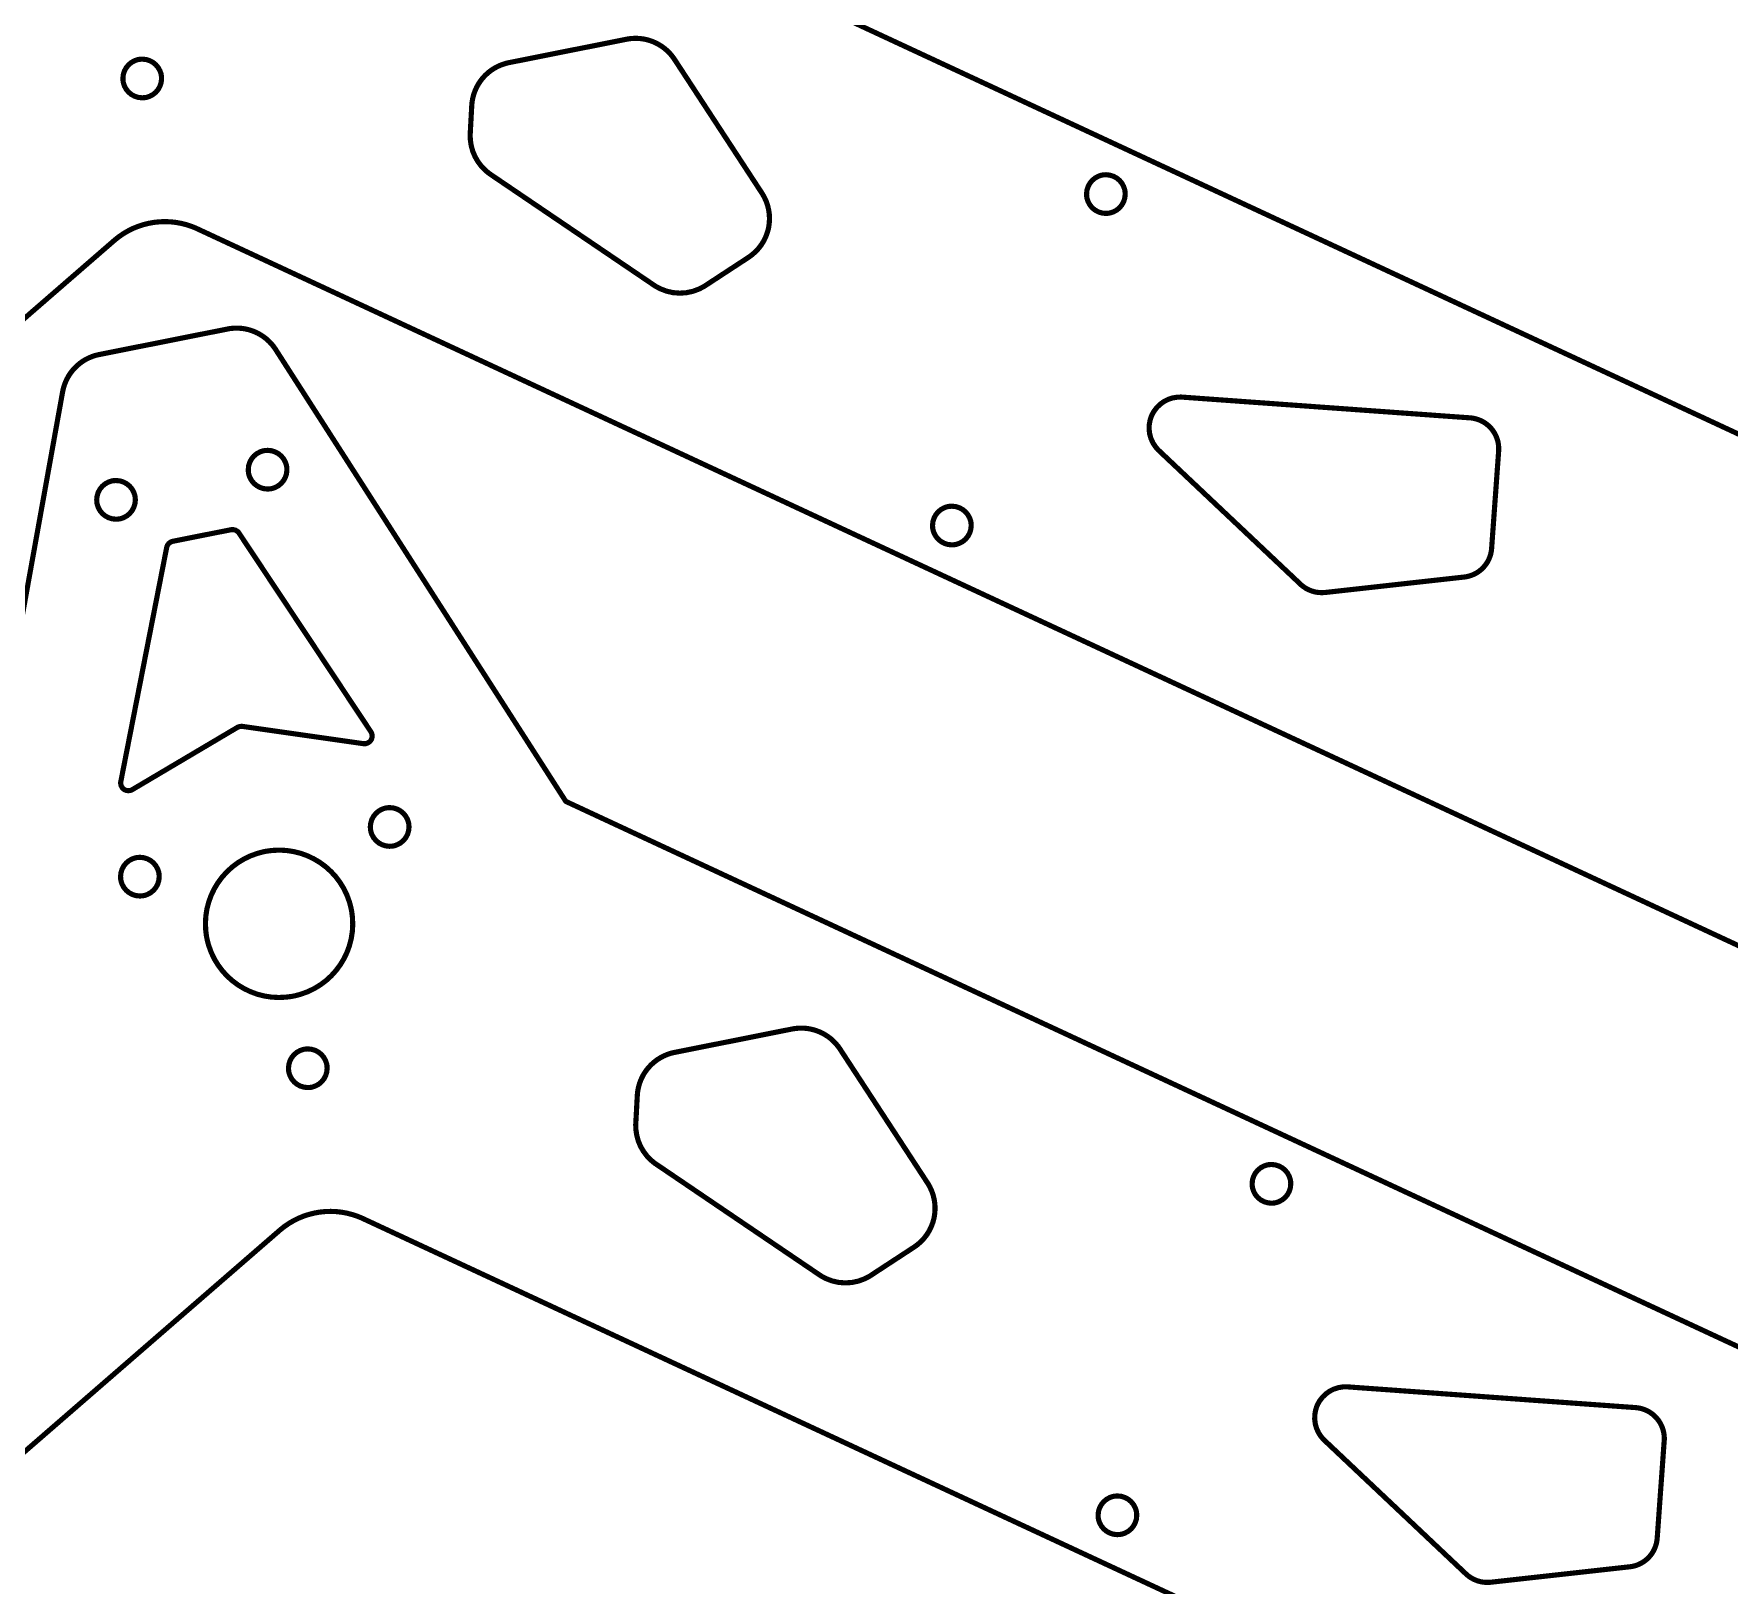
# Model space of a CAD drawing. Extents: x 0 to 529, y 0 to 485.
# Drawn here: x 136.9 to 246.6, y 213.8 to 314.1 of the extents above; entities that cross this region are included whole.
import ezdxf

# ---------------------------------------------------------------- set-up
doc = ezdxf.new("R2010")
doc.units = 0
doc.layers.get('0').update_dxf_attribs({"linetype": 'CONTINUOUS'})

msp = doc.modelspace()

# ---------------------------------------------------------------- linework, layer by layer
at = {"color": 0, "const_width": 0.3333}
for points in [[(160.647, 328.472), (416.967, 209.307)], [(404.318, 182.103), (147.521, 301.49), (147.438, 301.529), (147.182, 301.633), (146.837, 301.75), (146.487, 301.84), (146.135, 301.904), (145.779, 301.943), (145.424, 301.957), (145.069, 301.944), (144.717, 301.908), (144.367, 301.846), (144.022, 301.76), (143.685, 301.649), (143.354, 301.514), (143.033, 301.354), (142.722, 301.171), (142.422, 300.964), (142.206, 300.794), (142.136, 300.733), (35.1058, 207.885)], [(133.097, 259.301), (138.801, 290.95), (138.811, 291.006), (138.85, 291.174), (138.915, 291.392), (138.997, 291.603), (139.093, 291.804), (139.203, 291.999), (139.326, 292.182), (139.464, 292.357), (139.612, 292.519), (139.774, 292.672), (139.944, 292.811), (140.126, 292.939), (140.318, 293.053), (140.519, 293.153), (140.728, 293.237), (140.944, 293.307), (141.111, 293.349), (141.168, 293.36), (149.472, 295.011), (149.529, 295.024), (149.7, 295.049), (149.926, 295.067), (150.151, 295.068), (150.375, 295.053), (150.596, 295.021), (150.813, 294.974), (151.024, 294.91), (151.231, 294.831), (151.431, 294.736), (151.624, 294.628), (151.808, 294.506), (151.985, 294.369), (152.151, 294.218), (152.307, 294.056), (152.45, 293.879), (152.551, 293.739), (152.582, 293.69), (171.36, 264.46), (473.908, 123.802)], [(461.261, 96.5983), (158.233, 237.479), (158.15, 237.518), (157.894, 237.621), (157.55, 237.737), (157.2, 237.828), (156.847, 237.893), (156.493, 237.932), (156.138, 237.944), (155.782, 237.933), (155.429, 237.896), (155.081, 237.835), (154.736, 237.747), (154.397, 237.638), (154.067, 237.501), (153.746, 237.343), (153.435, 237.16), (153.135, 236.953), (152.918, 236.782), (152.849, 236.722), (45.819, 143.874)]]:
    msp.add_lwpolyline(points, dxfattribs=at)
at = {"color": 0}
for points in [[(160.647, 328.472), (416.967, 209.307)], [(404.319, 182.103), (147.521, 301.49), (147.438, 301.529), (147.182, 301.633), (146.837, 301.75), (146.487, 301.84), (146.135, 301.904), (145.779, 301.943), (145.424, 301.957), (145.069, 301.946), (144.717, 301.908), (144.367, 301.846), (144.022, 301.76), (143.685, 301.649), (143.354, 301.514), (143.033, 301.354), (142.722, 301.171), (142.422, 300.964), (142.206, 300.794), (142.136, 300.733), (35.106, 207.885)], [(133.097, 259.301), (138.801, 290.95), (138.811, 291.006), (138.85, 291.174), (138.915, 291.392), (138.997, 291.603), (139.093, 291.804), (139.203, 291.999), (139.326, 292.182), (139.464, 292.357), (139.612, 292.519), (139.774, 292.672), (139.944, 292.811), (140.126, 292.939), (140.318, 293.053), (140.519, 293.153), (140.728, 293.237), (140.944, 293.307), (141.111, 293.349), (141.168, 293.36), (149.472, 295.011), (149.529, 295.024), (149.7, 295.049), (149.926, 295.067), (150.151, 295.068), (150.375, 295.053), (150.596, 295.021), (150.813, 294.974), (151.024, 294.91), (151.231, 294.831), (151.431, 294.736), (151.624, 294.628), (151.808, 294.506), (151.985, 294.369), (152.151, 294.218), (152.307, 294.056), (152.45, 293.879), (152.551, 293.739), (152.582, 293.69), (171.36, 264.46), (473.908, 123.802)], [(461.261, 96.5985), (158.233, 237.479), (158.15, 237.518), (157.894, 237.621), (157.55, 237.737), (157.201, 237.828), (156.847, 237.893), (156.493, 237.932), (156.138, 237.944), (155.782, 237.933), (155.429, 237.896), (155.081, 237.835), (154.736, 237.747), (154.397, 237.638), (154.068, 237.501), (153.746, 237.342), (153.435, 237.16), (153.136, 236.953), (152.918, 236.782), (152.85, 236.722), (45.8192, 143.874)]]:
    msp.add_lwpolyline(points, dxfattribs=at)
at = {"color": 0, "const_width": 0.3333}
for points in [[(165.176, 307.657), (165.171, 307.56), (165.181, 307.265), (165.235, 306.883), (165.337, 306.514), (165.485, 306.161), (165.676, 305.831), (165.908, 305.526), (166.181, 305.251), (166.408, 305.067), (166.489, 305.011), (177.064, 297.846), (177.156, 297.783), (177.453, 297.624), (177.864, 297.463), (178.289, 297.365), (178.722, 297.331), (179.156, 297.358), (179.583, 297.449), (179.996, 297.603), (180.294, 297.758), (180.389, 297.819), (183.182, 299.646), (183.243, 299.686), (183.421, 299.821), (183.642, 300.017), (183.84, 300.232), (184.017, 300.465), (184.171, 300.715), (184.299, 300.979), (184.4, 301.256), (184.461, 301.469), (184.476, 301.543), (184.49, 301.615), (184.522, 301.836), (184.539, 302.129), (184.528, 302.424), (184.487, 302.713), (184.419, 302.997), (184.324, 303.275), (184.2, 303.543), (184.09, 303.736), (184.05, 303.799), (178.39, 312.453), (178.36, 312.5), (178.258, 312.639), (178.114, 312.813), (177.958, 312.974), (177.793, 313.121), (177.618, 313.256), (177.433, 313.376), (177.24, 313.483), (177.042, 313.576), (176.836, 313.654), (176.625, 313.717), (176.41, 313.764), (176.19, 313.794), (175.968, 313.81), (175.744, 313.807), (175.519, 313.789), (175.35, 313.764), (175.294, 313.753), (167.683, 312.239), (167.621, 312.226), (167.436, 312.178), (167.197, 312.099), (166.968, 312), (166.75, 311.883), (166.543, 311.751), (166.35, 311.603), (166.169, 311.439), (166.001, 311.261), (165.85, 311.071), (165.714, 310.869), (165.594, 310.656), (165.492, 310.432), (165.408, 310.2), (165.343, 309.96), (165.297, 309.711), (165.276, 309.521), (165.274, 309.458), (165.176, 307.657)], [(143.708, 312.44), (143.771, 312.453), (143.961, 312.464), (144.206, 312.439), (144.436, 312.367), (144.647, 312.254), (144.833, 312.101), (144.987, 311.917), (145.104, 311.7), (145.167, 311.519), (145.179, 311.458), (145.19, 311.396), (145.203, 311.206), (145.178, 310.961), (145.106, 310.731), (144.992, 310.519), (144.84, 310.333), (144.654, 310.179), (144.439, 310.063), (144.258, 310), (144.196, 309.987), (144.135, 309.976), (143.944, 309.964), (143.7, 309.989), (143.469, 310.061), (143.258, 310.175), (143.072, 310.326), (142.918, 310.513), (142.8, 310.728), (142.739, 310.908), (142.726, 310.971), (142.714, 311.032), (142.703, 311.222), (142.728, 311.467), (142.8, 311.697), (142.914, 311.908), (143.065, 312.094), (143.25, 312.249), (143.467, 312.367), (143.647, 312.428), (143.708, 312.44)], [(206.061, 304.964), (206.124, 304.976), (206.314, 304.989), (206.558, 304.963), (206.789, 304.89), (207, 304.778), (207.186, 304.625), (207.34, 304.44), (207.457, 304.224), (207.519, 304.043), (207.532, 303.982), (207.544, 303.919), (207.556, 303.729), (207.531, 303.486), (207.458, 303.254), (207.344, 303.043), (207.193, 302.858), (207.007, 302.703), (206.792, 302.586), (206.611, 302.524), (206.55, 302.513), (206.487, 302.5), (206.297, 302.487), (206.053, 302.514), (205.822, 302.585), (205.611, 302.699), (205.425, 302.85), (205.271, 303.036), (205.154, 303.251), (205.092, 303.432), (205.079, 303.494), (205.067, 303.556), (205.056, 303.746), (205.081, 303.99), (205.153, 304.221), (205.267, 304.432), (205.418, 304.618), (205.604, 304.772), (205.819, 304.89), (206, 304.951), (206.061, 304.964)], [(218.897, 278.506), (218.936, 278.468), (219.064, 278.365), (219.243, 278.243), (219.435, 278.143), (219.635, 278.064), (219.842, 278.007), (220.054, 277.972), (220.271, 277.96), (220.436, 277.967), (220.49, 277.972), (229.492, 278.971), (229.536, 278.975), (229.668, 278.999), (229.84, 279.042), (230.006, 279.099), (230.164, 279.168), (230.314, 279.251), (230.456, 279.347), (230.589, 279.454), (230.713, 279.572), (230.825, 279.7), (230.926, 279.836), (231.017, 279.982), (231.094, 280.136), (231.158, 280.297), (231.21, 280.464), (231.244, 280.638), (231.263, 280.771), (231.265, 280.815), (231.721, 287.128), (231.724, 287.178), (231.725, 287.332), (231.708, 287.532), (231.674, 287.726), (231.619, 287.915), (231.547, 288.096), (231.46, 288.267), (231.356, 288.429), (231.237, 288.581), (231.106, 288.719), (230.96, 288.844), (230.803, 288.957), (230.635, 289.053), (230.456, 289.133), (230.268, 289.196), (230.072, 289.24), (229.919, 289.263), (229.869, 289.265), (211.246, 290.606), (211.168, 290.611), (210.933, 290.604), (210.629, 290.554), (210.34, 290.46), (210.069, 290.324), (209.824, 290.149), (209.604, 289.938), (209.419, 289.692), (209.303, 289.487), (209.271, 289.417), (209.24, 289.344), (209.168, 289.121), (209.112, 288.818), (209.104, 288.514), (209.142, 288.214), (209.225, 287.922), (209.351, 287.646), (209.519, 287.389), (209.674, 287.21), (209.729, 287.157), (218.897, 278.506)], [(151.819, 287.139), (151.882, 287.151), (152.072, 287.162), (152.317, 287.138), (152.547, 287.065), (152.758, 286.951), (152.944, 286.8), (153.099, 286.614), (153.215, 286.399), (153.278, 286.218), (153.29, 286.157), (153.301, 286.094), (153.314, 285.904), (153.289, 285.66), (153.217, 285.429), (153.103, 285.218), (152.951, 285.032), (152.765, 284.878), (152.55, 284.761), (152.369, 284.699), (152.307, 284.686), (152.246, 284.674), (152.056, 284.662), (151.811, 284.688), (151.581, 284.76), (151.369, 284.874), (151.183, 285.025), (151.029, 285.211), (150.911, 285.426), (150.85, 285.607), (150.837, 285.668), (150.825, 285.731), (150.814, 285.921), (150.839, 286.165), (150.911, 286.396), (151.024, 286.607), (151.176, 286.793), (151.361, 286.947), (151.578, 287.064), (151.758, 287.126), (151.819, 287.139)], [(142.013, 285.188), (142.074, 285.2), (142.264, 285.211), (142.508, 285.186), (142.739, 285.114), (142.95, 285.001), (143.136, 284.849), (143.29, 284.664), (143.408, 284.447), (143.469, 284.267), (143.482, 284.206), (143.494, 284.143), (143.506, 283.953), (143.481, 283.71), (143.408, 283.478), (143.294, 283.267), (143.143, 283.081), (142.958, 282.926), (142.742, 282.81), (142.561, 282.747), (142.5, 282.736), (142.438, 282.724), (142.247, 282.711), (142.003, 282.737), (141.772, 282.808), (141.561, 282.922), (141.375, 283.074), (141.221, 283.26), (141.104, 283.475), (141.042, 283.656), (141.031, 283.718), (141.018, 283.779), (141.006, 283.969), (141.032, 284.214), (141.103, 284.444), (141.217, 284.656), (141.368, 284.842), (141.554, 284.996), (141.769, 285.114), (141.95, 285.175), (142.013, 285.188)], [(196.096, 283.528), (196.157, 283.54), (196.347, 283.551), (196.592, 283.526), (196.822, 283.454), (197.033, 283.34), (197.219, 283.189), (197.374, 283.003), (197.492, 282.787), (197.553, 282.607), (197.565, 282.546), (197.578, 282.483), (197.59, 282.293), (197.564, 282.049), (197.493, 281.818), (197.379, 281.607), (197.228, 281.421), (197.042, 281.267), (196.825, 281.15), (196.644, 281.088), (196.583, 281.075), (196.521, 281.063), (196.331, 281.051), (196.087, 281.076), (195.856, 281.149), (195.644, 281.263), (195.46, 281.414), (195.304, 281.6), (195.188, 281.815), (195.126, 281.996), (195.114, 282.057), (195.101, 282.119), (195.089, 282.31), (195.115, 282.554), (195.186, 282.785), (195.3, 282.996), (195.451, 283.182), (195.638, 283.336), (195.853, 283.453), (196.033, 283.515), (196.096, 283.528)], [(142.567, 265.747), (142.56, 265.713), (142.56, 265.603), (142.593, 265.465), (142.664, 265.342), (142.739, 265.264), (142.768, 265.243), (142.797, 265.222), (142.897, 265.178), (143.038, 265.151), (143.178, 265.165), (143.281, 265.203), (143.311, 265.221), (150.111, 269.246), (150.136, 269.261), (150.269, 269.307), (150.408, 269.315), (150.438, 269.311), (158.26, 268.194), (158.296, 268.189), (158.404, 268.194), (158.54, 268.235), (158.66, 268.313), (158.735, 268.392), (158.753, 268.422), (158.772, 268.453), (158.813, 268.554), (158.831, 268.694), (158.808, 268.835), (158.767, 268.936), (158.747, 268.965), (150.211, 281.817), (150.19, 281.847), (150.111, 281.926), (149.986, 282.001), (149.846, 282.037), (149.733, 282.037), (149.697, 282.031), (145.928, 281.281), (145.892, 281.274), (145.789, 281.231), (145.672, 281.143), (145.585, 281.026), (145.542, 280.922), (145.535, 280.886), (142.567, 265.747)], [(159.719, 264.033), (159.781, 264.046), (159.971, 264.058), (160.215, 264.032), (160.446, 263.96), (160.657, 263.847), (160.843, 263.694), (160.997, 263.51), (161.115, 263.293), (161.176, 263.112), (161.189, 263.051), (161.201, 262.989), (161.214, 262.799), (161.188, 262.556), (161.117, 262.324), (161.003, 262.112), (160.851, 261.928), (160.665, 261.772), (160.449, 261.656), (160.268, 261.593), (160.207, 261.582), (160.144, 261.569), (159.954, 261.557), (159.711, 261.583), (159.479, 261.654), (159.268, 261.768), (159.083, 261.919), (158.928, 262.106), (158.811, 262.321), (158.75, 262.501), (158.737, 262.564), (158.725, 262.625), (158.712, 262.815), (158.739, 263.06), (158.81, 263.29), (158.924, 263.501), (159.075, 263.688), (159.261, 263.842), (159.476, 263.96), (159.657, 264.021), (159.719, 264.033)], [(151.878, 261.217), (151.997, 261.24), (152.361, 261.287), (152.839, 261.31), (153.31, 261.283), (153.771, 261.211), (154.218, 261.096), (154.65, 260.939), (155.063, 260.74), (155.456, 260.506), (155.822, 260.233), (156.163, 259.926), (156.474, 259.589), (156.751, 259.219), (156.994, 258.821), (157.199, 258.396), (157.362, 257.946), (157.457, 257.592), (157.481, 257.472), (157.504, 257.353), (157.551, 256.99), (157.574, 256.513), (157.547, 256.042), (157.475, 255.581), (157.36, 255.133), (157.203, 254.701), (157.006, 254.287), (156.769, 253.896), (156.497, 253.528), (156.192, 253.188), (155.853, 252.876), (155.483, 252.599), (155.085, 252.357), (154.66, 252.151), (154.21, 251.989), (153.857, 251.893), (153.737, 251.869), (153.618, 251.846), (153.254, 251.799), (152.776, 251.778), (152.306, 251.803), (151.844, 251.875), (151.397, 251.99), (150.965, 252.149), (150.553, 252.346), (150.16, 252.582), (149.793, 252.853), (149.451, 253.16), (149.142, 253.499), (148.864, 253.868), (148.621, 254.265), (148.417, 254.69), (148.253, 255.14), (148.158, 255.494), (148.135, 255.614), (148.11, 255.733), (148.063, 256.096), (148.042, 256.575), (148.068, 257.046), (148.139, 257.506), (148.256, 257.953), (148.413, 258.385), (148.61, 258.799), (148.846, 259.19), (149.118, 259.558), (149.424, 259.899), (149.763, 260.21), (150.132, 260.487), (150.531, 260.731), (150.956, 260.935), (151.406, 261.097), (151.758, 261.193), (151.878, 261.217)], [(143.556, 260.818), (143.618, 260.831), (143.808, 260.843), (144.053, 260.817), (144.283, 260.746), (144.494, 260.632), (144.681, 260.481), (144.835, 260.294), (144.951, 260.078), (145.014, 259.899), (145.025, 259.836), (145.038, 259.775), (145.05, 259.585), (145.024, 259.34), (144.953, 259.11), (144.839, 258.897), (144.688, 258.713), (144.501, 258.557), (144.286, 258.44), (144.106, 258.379), (144.043, 258.367), (143.982, 258.354), (143.792, 258.342), (143.547, 258.368), (143.317, 258.439), (143.106, 258.553), (142.919, 258.704), (142.765, 258.89), (142.647, 259.107), (142.586, 259.286), (142.574, 259.349), (142.561, 259.41), (142.55, 259.6), (142.575, 259.844), (142.647, 260.075), (142.76, 260.287), (142.913, 260.472), (143.097, 260.626), (143.314, 260.744), (143.494, 260.806), (143.556, 260.818)], [(175.889, 243.644), (175.883, 243.547), (175.893, 243.254), (175.949, 242.871), (176.05, 242.501), (176.197, 242.15), (176.389, 241.819), (176.621, 241.514), (176.893, 241.24), (177.121, 241.054), (177.203, 241), (187.776, 233.835), (187.869, 233.772), (188.165, 233.611), (188.576, 233.451), (189.001, 233.353), (189.435, 233.318), (189.868, 233.346), (190.296, 233.436), (190.71, 233.59), (191.008, 233.746), (191.101, 233.807), (193.894, 235.633), (193.957, 235.675), (194.135, 235.808), (194.354, 236.004), (194.554, 236.219), (194.731, 236.453), (194.883, 236.703), (195.011, 236.967), (195.114, 237.243), (195.174, 237.458), (195.189, 237.531), (195.204, 237.603), (195.235, 237.824), (195.253, 238.118), (195.24, 238.411), (195.2, 238.701), (195.132, 238.985), (195.036, 239.263), (194.913, 239.531), (194.804, 239.725), (194.763, 239.786), (189.104, 248.44), (189.072, 248.487), (188.972, 248.626), (188.828, 248.8), (188.672, 248.961), (188.506, 249.11), (188.331, 249.244), (188.146, 249.365), (187.954, 249.472), (187.754, 249.564), (187.549, 249.642), (187.337, 249.704), (187.122, 249.751), (186.904, 249.782), (186.682, 249.797), (186.458, 249.796), (186.233, 249.776), (186.064, 249.751), (186.007, 249.74), (178.397, 248.226), (178.335, 248.214), (178.149, 248.167), (177.91, 248.086), (177.682, 247.987), (177.464, 247.872), (177.257, 247.739), (177.063, 247.59), (176.882, 247.426), (176.715, 247.249), (176.563, 247.058), (176.426, 246.857), (176.307, 246.643), (176.206, 246.419), (176.121, 246.188), (176.056, 245.947), (176.011, 245.7), (175.99, 245.51), (175.986, 245.446), (175.889, 243.644)], [(154.422, 248.428), (154.483, 248.44), (154.674, 248.453), (154.918, 248.426), (155.149, 248.356), (155.36, 248.242), (155.546, 248.09), (155.7, 247.904), (155.818, 247.688), (155.879, 247.508), (155.892, 247.446), (155.904, 247.385), (155.915, 247.194), (155.89, 246.95), (155.818, 246.718), (155.706, 246.507), (155.553, 246.322), (155.368, 246.167), (155.151, 246.05), (154.971, 245.989), (154.91, 245.976), (154.847, 245.964), (154.657, 245.951), (154.414, 245.978), (154.182, 246.049), (153.971, 246.162), (153.786, 246.314), (153.631, 246.5), (153.514, 246.717), (153.451, 246.896), (153.44, 246.958), (153.428, 247.019), (153.415, 247.21), (153.442, 247.454), (153.513, 247.685), (153.626, 247.896), (153.778, 248.082), (153.964, 248.236), (154.179, 248.354), (154.36, 248.415), (154.422, 248.428)], [(216.775, 240.951), (216.836, 240.964), (217.026, 240.976), (217.271, 240.95), (217.501, 240.879), (217.712, 240.765), (217.899, 240.614), (218.053, 240.428), (218.171, 240.213), (218.232, 240.032), (218.244, 239.969), (218.257, 239.908), (218.269, 239.718), (218.243, 239.474), (218.172, 239.243), (218.058, 239.032), (217.907, 238.846), (217.721, 238.692), (217.504, 238.574), (217.324, 238.513), (217.263, 238.5), (217.201, 238.487), (217.011, 238.475), (216.767, 238.501), (216.536, 238.574), (216.324, 238.686), (216.139, 238.839), (215.983, 239.024), (215.867, 239.24), (215.806, 239.421), (215.793, 239.482), (215.781, 239.544), (215.768, 239.733), (215.794, 239.978), (215.865, 240.21), (215.979, 240.421), (216.131, 240.606), (216.317, 240.761), (216.533, 240.878), (216.712, 240.939), (216.775, 240.951)], [(229.61, 214.493), (229.65, 214.456), (229.776, 214.353), (229.957, 214.231), (230.147, 214.131), (230.347, 214.051), (230.556, 213.994), (230.768, 213.96), (230.985, 213.949), (231.149, 213.954), (231.203, 213.96), (240.204, 214.958), (240.249, 214.964), (240.382, 214.986), (240.553, 215.029), (240.718, 215.086), (240.876, 215.157), (241.028, 215.24), (241.169, 215.335), (241.303, 215.442), (241.425, 215.56), (241.539, 215.688), (241.64, 215.825), (241.731, 215.969), (241.807, 216.124), (241.872, 216.285), (241.922, 216.451), (241.958, 216.625), (241.976, 216.758), (241.979, 216.803), (242.433, 223.115), (242.438, 223.167), (242.438, 223.319), (242.422, 223.521), (242.386, 223.715), (242.332, 223.903), (242.261, 224.083), (242.172, 224.256), (242.069, 224.417), (241.95, 224.568), (241.818, 224.707), (241.672, 224.833), (241.515, 224.944), (241.347, 225.042), (241.169, 225.121), (240.981, 225.185), (240.785, 225.229), (240.633, 225.25), (240.582, 225.254), (221.958, 226.594), (221.881, 226.6), (221.646, 226.592), (221.343, 226.543), (221.053, 226.449), (220.783, 226.313), (220.536, 226.136), (220.318, 225.925), (220.132, 225.679), (220.015, 225.475), (219.985, 225.404), (219.953, 225.332), (219.881, 225.108), (219.826, 224.806), (219.818, 224.501), (219.856, 224.201), (219.938, 223.91), (220.064, 223.633), (220.232, 223.376), (220.386, 223.199), (220.443, 223.144), (229.61, 214.493)], [(206.808, 219.515), (206.871, 219.528), (207.061, 219.539), (207.306, 219.514), (207.536, 219.442), (207.747, 219.329), (207.933, 219.176), (208.087, 218.992), (208.204, 218.775), (208.267, 218.594), (208.279, 218.533), (208.29, 218.471), (208.303, 218.281), (208.278, 218.036), (208.206, 217.806), (208.092, 217.594), (207.94, 217.408), (207.754, 217.254), (207.539, 217.138), (207.358, 217.075), (207.296, 217.064), (207.235, 217.051), (207.044, 217.039), (206.8, 217.065), (206.569, 217.136), (206.358, 217.25), (206.172, 217.401), (206.018, 217.587), (205.9, 217.803), (205.839, 217.983), (205.826, 218.046), (205.814, 218.107), (205.803, 218.297), (205.828, 218.542), (205.9, 218.772), (206.014, 218.983), (206.165, 219.169), (206.35, 219.324), (206.567, 219.442), (206.747, 219.503), (206.808, 219.515)]]:
    msp.add_lwpolyline(points, close=True, dxfattribs=at)
at = {"color": 0}
for points in [[(165.176, 307.657), (165.171, 307.56), (165.181, 307.265), (165.235, 306.883), (165.337, 306.514), (165.485, 306.161), (165.676, 305.831), (165.908, 305.526), (166.181, 305.251), (166.408, 305.067), (166.489, 305.011), (177.064, 297.846), (177.156, 297.783), (177.453, 297.624), (177.864, 297.463), (178.289, 297.365), (178.722, 297.331), (179.156, 297.358), (179.583, 297.449), (179.996, 297.603), (180.294, 297.758), (180.389, 297.819), (183.182, 299.646), (183.243, 299.686), (183.422, 299.821), (183.642, 300.017), (183.84, 300.232), (184.017, 300.465), (184.171, 300.715), (184.299, 300.979), (184.401, 301.256), (184.461, 301.469), (184.476, 301.543), (184.492, 301.615), (184.522, 301.836), (184.539, 302.131), (184.528, 302.424), (184.487, 302.713), (184.419, 302.997), (184.324, 303.275), (184.2, 303.543), (184.09, 303.736), (184.05, 303.799), (178.39, 312.453), (178.36, 312.5), (178.258, 312.639), (178.114, 312.813), (177.958, 312.974), (177.793, 313.121), (177.618, 313.256), (177.433, 313.376), (177.24, 313.483), (177.042, 313.576), (176.836, 313.654), (176.625, 313.717), (176.41, 313.764), (176.19, 313.794), (175.969, 313.81), (175.744, 313.807), (175.519, 313.789), (175.35, 313.764), (175.294, 313.753), (167.683, 312.239), (167.621, 312.226), (167.436, 312.179), (167.197, 312.099), (166.968, 312), (166.75, 311.883), (166.544, 311.751), (166.35, 311.603), (166.169, 311.439), (166.001, 311.261), (165.85, 311.071), (165.714, 310.869), (165.594, 310.656), (165.492, 310.432), (165.408, 310.2), (165.343, 309.96), (165.297, 309.711), (165.276, 309.521), (165.274, 309.458), (165.176, 307.657)], [(143.708, 312.44), (143.771, 312.453), (143.961, 312.464), (144.206, 312.439), (144.436, 312.367), (144.647, 312.254), (144.833, 312.101), (144.987, 311.917), (145.104, 311.7), (145.167, 311.519), (145.179, 311.458), (145.19, 311.396), (145.203, 311.206), (145.178, 310.961), (145.106, 310.731), (144.992, 310.519), (144.84, 310.333), (144.654, 310.179), (144.439, 310.063), (144.258, 310), (144.197, 309.987), (144.135, 309.976), (143.944, 309.964), (143.7, 309.99), (143.469, 310.061), (143.258, 310.175), (143.072, 310.326), (142.918, 310.513), (142.801, 310.728), (142.739, 310.908), (142.726, 310.971), (142.714, 311.032), (142.703, 311.222), (142.728, 311.467), (142.8, 311.697), (142.914, 311.908), (143.065, 312.094), (143.251, 312.249), (143.467, 312.367), (143.647, 312.428), (143.708, 312.44)], [(206.061, 304.964), (206.124, 304.976), (206.314, 304.989), (206.558, 304.963), (206.789, 304.89), (207, 304.778), (207.186, 304.625), (207.34, 304.44), (207.457, 304.224), (207.519, 304.043), (207.532, 303.982), (207.544, 303.919), (207.556, 303.729), (207.531, 303.486), (207.458, 303.254), (207.344, 303.043), (207.193, 302.858), (207.007, 302.703), (206.792, 302.586), (206.611, 302.525), (206.55, 302.513), (206.487, 302.5), (206.297, 302.487), (206.053, 302.514), (205.822, 302.585), (205.611, 302.699), (205.425, 302.85), (205.271, 303.036), (205.154, 303.251), (205.092, 303.432), (205.079, 303.494), (205.068, 303.556), (205.056, 303.746), (205.081, 303.99), (205.153, 304.221), (205.267, 304.432), (205.418, 304.618), (205.604, 304.772), (205.819, 304.89), (206, 304.951), (206.061, 304.964)], [(218.897, 278.506), (218.936, 278.468), (219.064, 278.365), (219.244, 278.243), (219.435, 278.143), (219.635, 278.064), (219.842, 278.007), (220.056, 277.972), (220.271, 277.961), (220.436, 277.967), (220.49, 277.972), (229.492, 278.971), (229.536, 278.975), (229.669, 278.999), (229.84, 279.042), (230.006, 279.099), (230.164, 279.168), (230.314, 279.251), (230.456, 279.347), (230.589, 279.454), (230.713, 279.572), (230.825, 279.7), (230.926, 279.836), (231.017, 279.982), (231.094, 280.136), (231.158, 280.297), (231.21, 280.464), (231.246, 280.638), (231.263, 280.771), (231.267, 280.815), (231.721, 287.128), (231.724, 287.178), (231.725, 287.332), (231.708, 287.532), (231.674, 287.726), (231.619, 287.915), (231.549, 288.096), (231.46, 288.267), (231.356, 288.429), (231.237, 288.581), (231.106, 288.719), (230.96, 288.844), (230.803, 288.957), (230.635, 289.053), (230.456, 289.133), (230.268, 289.196), (230.072, 289.24), (229.919, 289.263), (229.869, 289.265), (211.246, 290.606), (211.168, 290.611), (210.933, 290.604), (210.629, 290.554), (210.34, 290.46), (210.069, 290.324), (209.824, 290.149), (209.606, 289.938), (209.419, 289.692), (209.303, 289.487), (209.272, 289.417), (209.24, 289.344), (209.168, 289.121), (209.112, 288.818), (209.104, 288.514), (209.143, 288.214), (209.225, 287.922), (209.351, 287.646), (209.519, 287.389), (209.674, 287.21), (209.729, 287.157), (218.897, 278.506)], [(151.819, 287.139), (151.882, 287.151), (152.072, 287.162), (152.317, 287.138), (152.547, 287.065), (152.758, 286.951), (152.944, 286.8), (153.099, 286.614), (153.215, 286.399), (153.278, 286.218), (153.29, 286.157), (153.301, 286.094), (153.314, 285.904), (153.289, 285.66), (153.217, 285.429), (153.103, 285.218), (152.951, 285.032), (152.765, 284.878), (152.55, 284.761), (152.369, 284.699), (152.308, 284.686), (152.246, 284.674), (152.056, 284.662), (151.811, 284.688), (151.581, 284.76), (151.369, 284.874), (151.183, 285.025), (151.029, 285.211), (150.913, 285.426), (150.85, 285.607), (150.837, 285.668), (150.825, 285.731), (150.814, 285.921), (150.839, 286.165), (150.911, 286.396), (151.025, 286.607), (151.176, 286.793), (151.362, 286.947), (151.578, 287.064), (151.758, 287.126), (151.819, 287.139)], [(142.013, 285.188), (142.074, 285.2), (142.264, 285.211), (142.508, 285.186), (142.739, 285.114), (142.95, 285.001), (143.136, 284.849), (143.29, 284.664), (143.408, 284.447), (143.469, 284.267), (143.482, 284.206), (143.494, 284.143), (143.506, 283.953), (143.481, 283.71), (143.408, 283.478), (143.296, 283.267), (143.143, 283.082), (142.958, 282.926), (142.742, 282.81), (142.561, 282.747), (142.5, 282.736), (142.438, 282.724), (142.247, 282.711), (142.003, 282.737), (141.772, 282.808), (141.561, 282.922), (141.375, 283.074), (141.221, 283.26), (141.104, 283.475), (141.042, 283.656), (141.031, 283.718), (141.018, 283.779), (141.006, 283.969), (141.032, 284.214), (141.103, 284.444), (141.217, 284.656), (141.368, 284.842), (141.554, 284.996), (141.769, 285.114), (141.95, 285.175), (142.013, 285.188)], [(196.096, 283.528), (196.157, 283.54), (196.347, 283.551), (196.592, 283.526), (196.822, 283.454), (197.033, 283.34), (197.219, 283.189), (197.374, 283.003), (197.492, 282.787), (197.553, 282.607), (197.565, 282.546), (197.578, 282.483), (197.59, 282.293), (197.564, 282.049), (197.493, 281.818), (197.379, 281.607), (197.228, 281.421), (197.042, 281.267), (196.825, 281.15), (196.646, 281.088), (196.583, 281.075), (196.522, 281.063), (196.332, 281.051), (196.087, 281.076), (195.857, 281.149), (195.644, 281.263), (195.46, 281.414), (195.304, 281.6), (195.188, 281.815), (195.126, 281.996), (195.114, 282.057), (195.101, 282.119), (195.089, 282.31), (195.115, 282.554), (195.186, 282.785), (195.3, 282.996), (195.451, 283.182), (195.638, 283.336), (195.854, 283.453), (196.033, 283.515), (196.096, 283.528)], [(142.567, 265.747), (142.56, 265.713), (142.56, 265.603), (142.593, 265.465), (142.664, 265.342), (142.739, 265.264), (142.768, 265.243), (142.797, 265.222), (142.897, 265.178), (143.038, 265.151), (143.178, 265.165), (143.281, 265.203), (143.311, 265.221), (150.112, 269.246), (150.136, 269.261), (150.269, 269.307), (150.408, 269.315), (150.438, 269.311), (158.26, 268.194), (158.296, 268.189), (158.404, 268.194), (158.54, 268.235), (158.66, 268.313), (158.735, 268.392), (158.754, 268.422), (158.772, 268.453), (158.813, 268.554), (158.831, 268.694), (158.808, 268.835), (158.767, 268.936), (158.747, 268.965), (150.211, 281.817), (150.19, 281.847), (150.111, 281.926), (149.986, 282.001), (149.846, 282.037), (149.733, 282.037), (149.697, 282.031), (145.928, 281.281), (145.892, 281.274), (145.789, 281.231), (145.672, 281.143), (145.585, 281.026), (145.542, 280.922), (145.535, 280.886), (142.567, 265.747)], [(159.719, 264.033), (159.781, 264.046), (159.971, 264.058), (160.215, 264.032), (160.446, 263.96), (160.657, 263.847), (160.843, 263.694), (160.997, 263.51), (161.115, 263.293), (161.176, 263.112), (161.189, 263.051), (161.201, 262.989), (161.214, 262.799), (161.188, 262.556), (161.117, 262.324), (161.003, 262.112), (160.851, 261.928), (160.665, 261.772), (160.449, 261.656), (160.269, 261.594), (160.207, 261.582), (160.146, 261.569), (159.956, 261.557), (159.711, 261.583), (159.481, 261.654), (159.268, 261.768), (159.083, 261.919), (158.928, 262.106), (158.811, 262.321), (158.75, 262.501), (158.737, 262.564), (158.725, 262.625), (158.712, 262.815), (158.739, 263.06), (158.81, 263.29), (158.924, 263.501), (159.075, 263.688), (159.261, 263.842), (159.478, 263.96), (159.657, 264.021), (159.719, 264.033)], [(151.878, 261.217), (151.997, 261.24), (152.361, 261.287), (152.839, 261.31), (153.31, 261.283), (153.771, 261.211), (154.218, 261.096), (154.65, 260.939), (155.063, 260.74), (155.456, 260.506), (155.822, 260.233), (156.164, 259.926), (156.474, 259.589), (156.751, 259.219), (156.994, 258.821), (157.199, 258.396), (157.362, 257.946), (157.457, 257.592), (157.481, 257.472), (157.506, 257.353), (157.553, 256.99), (157.574, 256.513), (157.547, 256.042), (157.476, 255.581), (157.36, 255.133), (157.203, 254.701), (157.006, 254.287), (156.769, 253.896), (156.497, 253.528), (156.192, 253.188), (155.853, 252.876), (155.483, 252.599), (155.085, 252.357), (154.66, 252.151), (154.21, 251.989), (153.857, 251.893), (153.737, 251.869), (153.618, 251.846), (153.254, 251.799), (152.776, 251.778), (152.306, 251.803), (151.846, 251.875), (151.397, 251.99), (150.965, 252.149), (150.553, 252.346), (150.161, 252.582), (149.793, 252.853), (149.453, 253.16), (149.142, 253.499), (148.864, 253.868), (148.621, 254.265), (148.417, 254.69), (148.253, 255.14), (148.158, 255.494), (148.135, 255.614), (148.111, 255.733), (148.064, 256.096), (148.042, 256.575), (148.068, 257.046), (148.14, 257.506), (148.256, 257.953), (148.413, 258.385), (148.61, 258.799), (148.846, 259.19), (149.118, 259.558), (149.424, 259.899), (149.763, 260.21), (150.132, 260.487), (150.531, 260.731), (150.956, 260.935), (151.406, 261.097), (151.758, 261.193), (151.878, 261.217)], [(143.556, 260.818), (143.618, 260.831), (143.808, 260.843), (144.053, 260.817), (144.283, 260.746), (144.494, 260.632), (144.681, 260.481), (144.835, 260.294), (144.951, 260.078), (145.014, 259.899), (145.026, 259.836), (145.038, 259.775), (145.05, 259.585), (145.025, 259.34), (144.953, 259.11), (144.839, 258.897), (144.688, 258.713), (144.501, 258.557), (144.286, 258.44), (144.106, 258.379), (144.043, 258.367), (143.982, 258.354), (143.792, 258.342), (143.547, 258.368), (143.317, 258.439), (143.106, 258.553), (142.919, 258.704), (142.765, 258.89), (142.647, 259.107), (142.586, 259.286), (142.574, 259.349), (142.561, 259.41), (142.55, 259.6), (142.575, 259.844), (142.647, 260.075), (142.761, 260.287), (142.913, 260.472), (143.097, 260.626), (143.314, 260.744), (143.494, 260.806), (143.556, 260.818)], [(175.889, 243.644), (175.885, 243.547), (175.894, 243.254), (175.949, 242.871), (176.05, 242.501), (176.197, 242.15), (176.389, 241.819), (176.622, 241.514), (176.893, 241.24), (177.121, 241.054), (177.203, 241), (187.776, 233.835), (187.869, 233.772), (188.165, 233.611), (188.576, 233.451), (189.001, 233.353), (189.435, 233.318), (189.869, 233.346), (190.296, 233.436), (190.71, 233.59), (191.008, 233.746), (191.101, 233.807), (193.894, 235.633), (193.957, 235.675), (194.135, 235.808), (194.354, 236.004), (194.554, 236.219), (194.731, 236.453), (194.883, 236.703), (195.011, 236.967), (195.114, 237.243), (195.174, 237.458), (195.189, 237.531), (195.204, 237.603), (195.235, 237.824), (195.253, 238.118), (195.24, 238.411), (195.2, 238.701), (195.132, 238.985), (195.036, 239.263), (194.914, 239.531), (194.804, 239.725), (194.764, 239.786), (189.104, 248.44), (189.072, 248.487), (188.972, 248.626), (188.828, 248.8), (188.672, 248.961), (188.506, 249.11), (188.331, 249.244), (188.146, 249.365), (187.954, 249.472), (187.754, 249.564), (187.549, 249.642), (187.339, 249.704), (187.122, 249.751), (186.904, 249.782), (186.682, 249.797), (186.458, 249.796), (186.233, 249.776), (186.064, 249.751), (186.008, 249.74), (178.397, 248.226), (178.335, 248.214), (178.149, 248.167), (177.91, 248.086), (177.682, 247.987), (177.464, 247.872), (177.257, 247.739), (177.063, 247.59), (176.882, 247.426), (176.715, 247.249), (176.564, 247.058), (176.428, 246.857), (176.307, 246.643), (176.206, 246.421), (176.121, 246.188), (176.056, 245.947), (176.011, 245.7), (175.99, 245.51), (175.986, 245.446), (175.889, 243.644)], [(154.422, 248.428), (154.483, 248.44), (154.674, 248.453), (154.918, 248.426), (155.149, 248.356), (155.36, 248.242), (155.546, 248.09), (155.7, 247.904), (155.818, 247.688), (155.879, 247.508), (155.892, 247.446), (155.904, 247.385), (155.917, 247.194), (155.89, 246.95), (155.818, 246.719), (155.706, 246.507), (155.554, 246.322), (155.368, 246.167), (155.151, 246.05), (154.971, 245.989), (154.91, 245.976), (154.847, 245.964), (154.657, 245.951), (154.414, 245.978), (154.182, 246.049), (153.971, 246.162), (153.786, 246.314), (153.631, 246.5), (153.514, 246.717), (153.453, 246.896), (153.44, 246.958), (153.428, 247.019), (153.415, 247.21), (153.442, 247.454), (153.513, 247.685), (153.626, 247.896), (153.778, 248.082), (153.964, 248.236), (154.179, 248.354), (154.36, 248.415), (154.422, 248.428)], [(216.775, 240.951), (216.836, 240.964), (217.026, 240.976), (217.271, 240.95), (217.501, 240.879), (217.714, 240.765), (217.899, 240.614), (218.054, 240.428), (218.171, 240.213), (218.232, 240.032), (218.244, 239.969), (218.257, 239.908), (218.269, 239.718), (218.243, 239.474), (218.172, 239.243), (218.058, 239.032), (217.907, 238.846), (217.721, 238.692), (217.504, 238.574), (217.325, 238.513), (217.263, 238.5), (217.201, 238.487), (217.011, 238.475), (216.767, 238.501), (216.536, 238.574), (216.325, 238.686), (216.139, 238.839), (215.985, 239.024), (215.867, 239.24), (215.806, 239.421), (215.793, 239.482), (215.781, 239.544), (215.768, 239.735), (215.794, 239.978), (215.865, 240.21), (215.979, 240.421), (216.131, 240.606), (216.317, 240.761), (216.533, 240.878), (216.712, 240.939), (216.775, 240.951)], [(229.61, 214.493), (229.65, 214.457), (229.776, 214.353), (229.957, 214.232), (230.147, 214.131), (230.347, 214.051), (230.556, 213.994), (230.768, 213.96), (230.985, 213.949), (231.149, 213.954), (231.203, 213.961), (240.204, 214.958), (240.249, 214.964), (240.382, 214.986), (240.553, 215.029), (240.718, 215.086), (240.876, 215.157), (241.028, 215.24), (241.169, 215.335), (241.303, 215.442), (241.425, 215.56), (241.539, 215.688), (241.64, 215.825), (241.731, 215.971), (241.807, 216.124), (241.872, 216.285), (241.922, 216.451), (241.958, 216.625), (241.976, 216.758), (241.979, 216.803), (242.433, 223.115), (242.438, 223.167), (242.438, 223.319), (242.422, 223.521), (242.386, 223.715), (242.332, 223.903), (242.261, 224.083), (242.174, 224.256), (242.069, 224.417), (241.95, 224.568), (241.818, 224.707), (241.674, 224.833), (241.515, 224.944), (241.347, 225.042), (241.169, 225.121), (240.982, 225.185), (240.785, 225.229), (240.633, 225.25), (240.582, 225.254), (221.96, 226.594), (221.882, 226.6), (221.646, 226.592), (221.343, 226.543), (221.053, 226.449), (220.783, 226.313), (220.536, 226.136), (220.318, 225.925), (220.132, 225.679), (220.017, 225.475), (219.985, 225.404), (219.953, 225.332), (219.882, 225.108), (219.826, 224.806), (219.818, 224.501), (219.856, 224.201), (219.938, 223.91), (220.064, 223.633), (220.233, 223.376), (220.386, 223.199), (220.443, 223.144), (229.61, 214.493)], [(206.808, 219.515), (206.871, 219.528), (207.061, 219.539), (207.306, 219.514), (207.536, 219.442), (207.747, 219.329), (207.933, 219.176), (208.087, 218.992), (208.204, 218.775), (208.267, 218.594), (208.279, 218.533), (208.29, 218.471), (208.303, 218.281), (208.278, 218.036), (208.206, 217.806), (208.092, 217.594), (207.94, 217.408), (207.754, 217.254), (207.539, 217.138), (207.358, 217.075), (207.297, 217.064), (207.235, 217.051), (207.044, 217.039), (206.8, 217.065), (206.569, 217.136), (206.358, 217.25), (206.172, 217.401), (206.018, 217.587), (205.901, 217.803), (205.839, 217.983), (205.826, 218.046), (205.814, 218.107), (205.803, 218.297), (205.828, 218.542), (205.9, 218.772), (206.014, 218.983), (206.165, 219.169), (206.351, 219.324), (206.567, 219.442), (206.747, 219.503), (206.808, 219.515)]]:
    msp.add_lwpolyline(points, close=True, dxfattribs=at)

doc.saveas('drawing.dxf')
